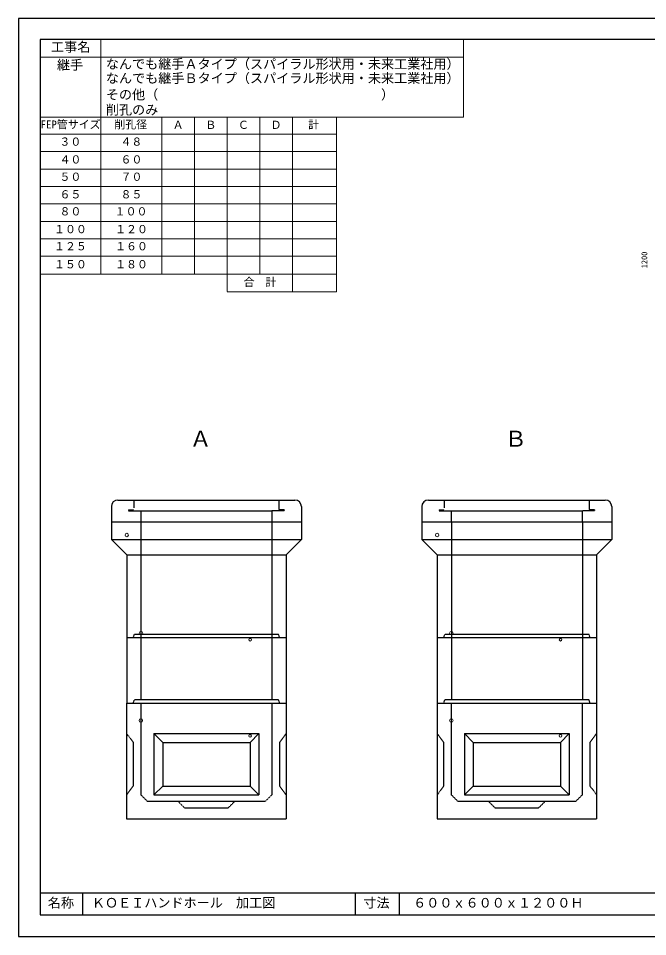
# Model space of a CAD drawing. Units: millimetres, scale not verified. Extents: x -297 to 298, y -210 to 211.
# Drawn here: x -297 to -8.9, y -210 to 210.5 of the extents above; entities that cross this region are included whole.
import ezdxf
from ezdxf.enums import TextEntityAlignment as Align

# ---------------------------------------------------------------- set-up
doc = ezdxf.new("R2010")
doc.units = ezdxf.units.MM
doc.linetypes.add('USER2', pattern=[4.7625, 3.175, -1.5875])
doc.layers.add('0-0', color=7, linetype='Continuous')
for name, color, linetype, lineweight in [('0-1_0', 9, 'Continuous', 25), ('0-2_dims', 7, 'Continuous', 18), ('0-3_pen1実線', 4, 'Continuous', 13), ('0-4_pen2実線', 3, 'Continuous', 13), ('0-5_pen3実線', 7, 'Continuous', 25), ('0-6_pen4実線', 7, 'Continuous', 25), ('0-7_pen2破線', 3, 'USER2', 25), ('0-8_鉄筋', 7, 'Continuous', 13)]:
    doc.layers.add(name, color=color, linetype=linetype, lineweight=lineweight)
doc.styles.add('ＭＳ ゴシック', font='')
doc.styles.get('ＭＳ ゴシック').set_extended_font_data('MS Gothic')

# ---------------------------------------------------------------- blocks, each defined once
blk = doc.blocks.new('部分図 1')
at = {"layer": '0-1_0'}
blk.add_lwpolyline([(0.1, 0.3), (11898.1, 0.3), (11898.1, 8410.3), (0.1, 8410.3)], close=True, dxfattribs=at)
at = {"layer": '0-2_dims'}
for p, q in [((755.1, 6066.8), (755.1, 8215.2)), ((4075.2, 7506.5), (4075.2, 8215.2)), ((200.1, 8055.5), (4076.2, 8055.5)), ((200.1, 7506.5), (4076.2, 7506.5)), ((1313.17, 6066.8), (1313.17, 7507.2)), ((1313.17, 6066.8), (1313.17, 7506.8)), ((1613.17, 6066.8), (1613.17, 7506.8)), ((1912.17, 5908), (1912.17, 7506.8)), ((2211.17, 6066.8), (2211.17, 7506.8)), ((2511.17, 5906), (2511.17, 7506.8)), ((200.17, 7349), (2913.17, 7349)), ((200.1, 7190), (2913.1, 7190)), ((200.1, 7028.2), (2913.1, 7028.2)), ((200.1, 6870.4), (2913.1, 6870.4)), ((200.1, 6711.4), (2913.1, 6711.4)), ((200.1, 6550.4), (2913.1, 6550.4)), ((200.1, 6390.4), (2913.1, 6390.4)), ((200.1, 6231.6), (2913.1, 6231.6)), ((2913.17, 6066.8), (2913.17, 5906.1)), ((1912.17, 5906.1), (2913.17, 5906.1))]:
    blk.add_line(p, q, dxfattribs=at)
blk.add_lwpolyline([(200.17, 6066.8), (2913.17, 6066.8), (2913.17, 7506.8), (200.17, 7506.8)], close=True, dxfattribs=at)
at = {"layer": '0-3_pen1実線'}
for p, q in [((2385.64, 3989.13), (2395.01, 3998.5)), ((5228.64, 3989.13), (5238.01, 3998.5))]:
    blk.add_line(p, q, dxfattribs=at)
at = {"layer": '0-4_pen2実線'}
for centre, radius in [((992.64, 3678.5), 16), ((3835.64, 3678.5), 16), ((1122.64, 2779.5), 16), ((3965.64, 2779.5), 16), ((2122.64, 2719.5), 12), ((4965.64, 2719.5), 12), ((1121.64, 1979.5), 16), ((3964.64, 1979.5), 16), ((2121.64, 1839.5), 12), ((4964.64, 1839.5), 12)]:
    blk.add_circle(centre, radius, dxfattribs=at)
at = {"layer": '0-5_pen3実線'}
for p, q in [((911.64, 3998.5), (2531.64, 3998.5)), ((3754.64, 3998.5), (5374.64, 3998.5)), ((851.64, 3938.5), (851.64, 3798.5)), ((2591.64, 3938.5), (2591.64, 3798.5)), ((3694.64, 3938.5), (3694.64, 3798.5)), ((5434.64, 3938.5), (5434.64, 3798.5)), ((852.64, 3798.5), (2592.64, 3798.5)), ((852.64, 3798.5), (852.64, 3638.5)), ((2592.64, 3798.5), (2592.64, 3638.5)), ((3695.64, 3798.5), (5435.64, 3798.5)), ((3695.64, 3798.5), (3695.64, 3638.5)), ((5435.64, 3798.5), (5435.64, 3638.5)), ((852.64, 3638.5), (2592.64, 3638.5)), ((992.64, 3498.5), (852.64, 3638.5)), ((2452.64, 3498.5), (2592.64, 3638.5)), ((3695.64, 3638.5), (5435.64, 3638.5)), ((3835.64, 3498.5), (3695.64, 3638.5)), ((5295.64, 3498.5), (5435.64, 3638.5)), ((992.64, 3498.5), (2452.64, 3498.5)), ((992.64, 3498.5), (992.64, 2738.5)), ((2452.64, 3498.5), (2452.64, 2738.5)), ((3835.64, 3498.5), (5295.64, 3498.5)), ((3835.64, 3498.5), (3835.64, 2738.5)), ((5295.64, 3498.5), (5295.64, 2738.5)), ((992.64, 2939.5), (992.64, 2139.5)), ((2452.64, 2939.5), (2452.64, 2139.5)), ((3835.64, 2939.5), (3835.64, 2139.5)), ((5295.64, 2939.5), (5295.64, 2139.5)), ((992.64, 2738.5), (2452.64, 2738.5)), ((3835.64, 2738.5), (5295.64, 2738.5)), ((991.64, 2139.5), (991.64, 1079.5)), ((992.64, 2139.5), (2452.64, 2139.5)), ((2451.64, 2139.5), (2451.64, 1079.5)), ((3834.64, 2139.5), (3834.64, 1079.5)), ((3835.64, 2139.5), (5295.64, 2139.5)), ((5294.64, 2139.5), (5294.64, 1079.5)), ((1241.64, 1859.5), (1241.64, 1299.5)), ((1241.64, 1859.5), (1321.64, 1779.5)), ((1241.64, 1859.5), (1721.64, 1859.5)), ((1721.64, 1859.5), (2201.64, 1859.5)), ((2201.64, 1859.5), (2121.64, 1779.5)), ((2201.64, 1859.5), (2201.64, 1299.5)), ((4084.64, 1859.5), (4084.64, 1299.5)), ((4084.64, 1859.5), (4164.64, 1779.5)), ((4084.64, 1859.5), (4564.64, 1859.5)), ((4564.64, 1859.5), (5044.64, 1859.5)), ((5044.64, 1859.5), (4964.64, 1779.5)), ((5044.64, 1859.5), (5044.64, 1299.5)), ((1321.64, 1779.5), (1321.64, 1379.5)), ((1321.64, 1779.5), (1721.64, 1779.5)), ((1721.64, 1779.5), (2121.64, 1779.5)), ((2121.64, 1779.5), (2121.64, 1379.5)), ((4164.64, 1779.5), (4164.64, 1379.5)), ((4164.64, 1779.5), (4564.64, 1779.5)), ((4564.64, 1779.5), (4964.64, 1779.5)), ((4964.64, 1779.5), (4964.64, 1379.5)), ((1241.64, 1299.5), (1321.64, 1379.5)), ((1321.64, 1379.5), (1721.64, 1379.5)), ((1721.64, 1379.5), (2121.64, 1379.5)), ((2201.64, 1299.5), (2121.64, 1379.5)), ((4084.64, 1299.5), (4164.64, 1379.5)), ((4164.64, 1379.5), (4564.64, 1379.5)), ((4564.64, 1379.5), (4964.64, 1379.5)), ((5044.64, 1299.5), (4964.64, 1379.5)), ((1241.64, 1299.5), (1721.64, 1299.5)), ((1721.64, 1299.5), (2201.64, 1299.5)), ((4084.64, 1299.5), (4564.64, 1299.5)), ((4564.64, 1299.5), (5044.64, 1299.5)), ((991.64, 1079.5), (2451.64, 1079.5)), ((3834.64, 1079.5), (5294.64, 1079.5)), ((586.1, 400.3), (586.1, 200.3)), ((3488.1, 400.3), (3488.1, 200.3))]:
    blk.add_line(p, q, dxfattribs=at)
for centre, start, end in [((911.64, 3938.5), 90, 180), ((2531.64, 3938.5), 0, 90), ((3754.64, 3938.5), 90, 180), ((5374.64, 3938.5), 0, 90)]:
    blk.add_arc(centre, 60, start, end, dxfattribs=at)
at = {"layer": '0-6_pen4実線'}
for p, q in [((200.1, 400.3), (11709.1, 400.3)), ((3085.4, 400.3), (3085.4, 200.3))]:
    blk.add_line(p, q, dxfattribs=at)
blk.add_lwpolyline([(200.1, 200.3), (11709.1, 200.3), (11709.1, 8215.3), (200.1, 8215.3)], close=True, dxfattribs=at)
at = {"layer": '0-7_pen2破線'}
for p, q in [((1057.64, 3998.5), (1057.64, 3928.5)), ((2385.64, 3998.5), (2385.64, 3910.5)), ((3900.64, 3998.5), (3900.64, 3928.5)), ((5228.64, 3998.5), (5228.64, 3910.5)), ((1009.64, 3910.5), (1057.64, 3910.5)), ((1009.64, 3910.5), (1009.64, 3898.5)), ((1009.64, 3898.5), (2321.64, 3898.5)), ((1121.64, 3898.5), (1121.64, 3798.5)), ((2433.64, 3898.5), (2321.64, 3898.5)), ((2321.64, 3898.5), (2321.64, 3798.5)), ((2433.64, 3910.5), (2385.64, 3910.5)), ((2433.64, 3910.5), (2433.64, 3898.5)), ((3852.64, 3910.5), (3900.64, 3910.5)), ((3852.64, 3910.5), (3852.64, 3898.5)), ((3852.64, 3898.5), (5164.64, 3898.5)), ((3964.64, 3898.5), (3964.64, 3798.5)), ((5276.64, 3898.5), (5164.64, 3898.5)), ((5164.64, 3898.5), (5164.64, 3798.5)), ((5276.64, 3910.5), (5228.64, 3910.5)), ((5276.64, 3910.5), (5276.64, 3898.5)), ((1122.64, 3798.5), (1122.64, 2768.5)), ((2322.64, 3798.5), (2322.64, 2768.5)), ((3965.64, 3798.5), (3965.64, 2768.5)), ((5165.64, 3798.5), (5165.64, 2768.5)), ((1122.64, 2939.5), (1122.64, 2169.5)), ((2322.64, 2939.5), (2322.64, 2169.5)), ((3965.64, 2939.5), (3965.64, 2169.5)), ((5165.64, 2939.5), (5165.64, 2169.5)), ((1052.64, 2738.5), (1062.64, 2768.5)), ((2382.64, 2768.5), (1062.64, 2768.5)), ((2392.64, 2738.5), (2382.64, 2768.5)), ((3895.64, 2738.5), (3905.64, 2768.5)), ((5225.64, 2768.5), (3905.64, 2768.5)), ((5235.64, 2738.5), (5225.64, 2768.5)), ((1052.64, 2139.5), (1062.64, 2169.5)), ((1722.64, 2169.5), (1062.64, 2169.5)), ((1121.64, 2139.5), (1121.64, 1299.5)), ((2382.64, 2169.5), (1722.64, 2169.5)), ((2321.64, 2139.5), (2321.64, 1299.5)), ((2392.64, 2139.5), (2382.64, 2169.5)), ((3895.64, 2139.5), (3905.64, 2169.5)), ((4565.64, 2169.5), (3905.64, 2169.5)), ((3964.64, 2139.5), (3964.64, 1299.5)), ((5225.64, 2169.5), (4565.64, 2169.5)), ((5164.64, 2139.5), (5164.64, 1299.5)), ((5235.64, 2139.5), (5225.64, 2169.5)), ((991.64, 1859.5), (1051.64, 1779.5)), ((3834.64, 1859.5), (3894.64, 1779.5)), ((1121.64, 1299.5), (1181.64, 1239.5)), ((2321.64, 1299.5), (2261.64, 1239.5)), ((3964.64, 1299.5), (4024.64, 1239.5)), ((5164.64, 1299.5), (5104.64, 1239.5)), ((1181.64, 1239.5), (1721.64, 1239.5)), ((1461.64, 1239.5), (1521.64, 1179.5)), ((1521.64, 1179.5), (1721.64, 1179.5)), ((1721.64, 1239.5), (2261.64, 1239.5)), ((1721.64, 1179.5), (1921.64, 1179.5)), ((1981.64, 1239.5), (1921.64, 1179.5)), ((4024.64, 1239.5), (4564.64, 1239.5)), ((4304.64, 1239.5), (4364.64, 1179.5)), ((4364.64, 1179.5), (4564.64, 1179.5)), ((4564.64, 1239.5), (5104.64, 1239.5)), ((4564.64, 1179.5), (4764.64, 1179.5)), ((4824.64, 1239.5), (4764.64, 1179.5))]:
    blk.add_line(p, q, dxfattribs=at)
for points in [[(2451.64, 1859.5), (2391.64, 1779.5), (2391.64, 1379.5), (2451.64, 1299.5)], [(5294.64, 1859.5), (5234.64, 1779.5), (5234.64, 1379.5), (5294.64, 1299.5)], [(1051.64, 1779.5), (1051.64, 1379.5), (991.64, 1299.5)], [(3894.64, 1779.5), (3894.64, 1379.5), (3834.64, 1299.5)]]:
    blk.add_lwpolyline(points, dxfattribs=at)
at = {"layer": '0-2_dims', "style": 'ＭＳ ゴシック'}
for s, height, p in [('工事名', 87.98, (299.1, 8078.2)), ('継手', 87.98, (353.1, 7914.2)), ('なんでも継手Ａタイプ（スパイラル形状用・未来工業社用）\u3000\u3000', 87.98, (801.1, 7922.2)), ('なんでも継手Ｂタイプ（スパイラル形状用・未来工業社用）\u3000\u3000', 87.98, (801.1, 7792.2)), ('その他（\u3000\u3000\u3000\u3000\u3000\u3000\u3000\u3000\u3000\u3000\u3000\u3000\u3000\u3000\u3000\u3000\u3000）', 87.98, (801.1, 7642.2)), ('削孔のみ', 87.98, (801.1, 7503.2)), ('FEP管サイズ', 73.31, (203.17, 7379.9)), ('削孔径', 73.31, (879.17, 7379.9)), ('Ａ', 73.31, (1413.17, 7375.9)), ('Ｂ', 73.31, (1712.17, 7375.9)), ('Ｃ', 73.31, (2011.17, 7375.9)), ('Ｄ', 73.31, (2310.17, 7375.9)), ('計', 73.31, (2654.17, 7378.9)), ('３０', 73.31, (376.17, 7221.9)), ('４８', 73.31, (935.17, 7221.9)), ('４０', 73.31, (377.07, 7058.9)), ('６０', 73.31, (936.07, 7058.9)), ('５０', 73.31, (377.07, 6900.5)), ('７０', 73.31, (936.07, 6900.5)), ('６５', 73.31, (377.07, 6739.5)), ('８５', 73.31, (936.07, 6739.5)), ('８０', 73.31, (377.17, 6583.5)), ('１００', 73.31, (882.17, 6583.5)), ('１００', 73.31, (327.07, 6420.5)), ('１２０', 73.31, (886.07, 6420.5)), ('１２５', 73.31, (327.07, 6264.1)), ('１６０', 73.31, (886.07, 6264.1)), ('１５０', 73.31, (327.07, 6099.1)), ('１８０', 73.31, (886.07, 6099.1)), ('合\u3000計', 73.31, (2063.17, 5935.9))]:
    blk.add_text(s, height=height, dxfattribs=at).set_placement(p, align=Align.BOTTOM_LEFT)
blk.add_text('1200', height=53.52, rotation=90, dxfattribs=at).set_placement((5775, 6121), align=Align.BOTTOM_LEFT)
at = {"layer": '0-5_pen3実線', "style": 'ＭＳ ゴシック'}
for s, p in [('名称', (270.1, 240.3)), ('ＫＯＥＩハンドホール\u3000加工図', (673.1, 240.3)), ('寸法', (3159.3, 240.3)), ('６００ｘ６００ｘ１２００Ｈ', (3615.1, 240.3))]:
    blk.add_text(s, height=87.98, dxfattribs=at).set_placement(p, align=Align.BOTTOM_LEFT)
at = {"layer": '0-8_鉄筋', "style": 'ＭＳ ゴシック'}
for s, p in [('Ａ', (1568.97, 4443.23)), ('Ｂ', (4454.97, 4443.23))]:
    blk.add_text(s, height=146.6, dxfattribs=at).set_placement(p, align=Align.BOTTOM_LEFT)

msp = doc.modelspace()

# ---------------------------------------------------------------- block references
at = {"layer": '0-0', "xscale": 0.05, "yscale": 0.05}
msp.add_blockref('部分図 1', (-297, -210), dxfattribs=at)

doc.saveas('drawing.dxf')
